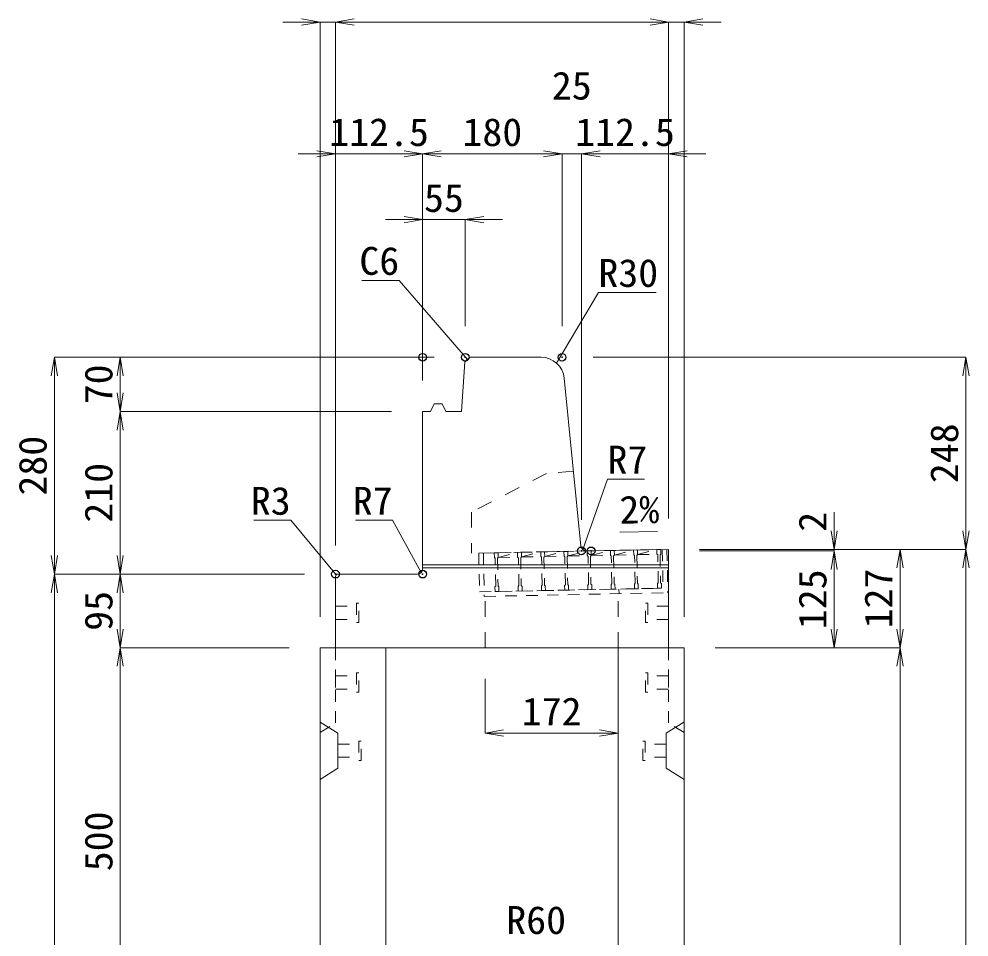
# Model space of a CAD drawing. Units: millimetres at full size; some dimension numbers follow another scale. Extents: x -18734 to 51600, y -18820 to 17820.
# Drawn here: x 13776 to 15003, y -11093 to -9908 of the extents above; entities that cross this region are included whole.
import ezdxf
from ezdxf.enums import TextEntityAlignment as Align

# ---------------------------------------------------------------- set-up
doc = ezdxf.new("R2010")
doc.units = ezdxf.units.MM
doc.header["$LTSCALE"] = 20
doc.header["$PDMODE"] = 32
doc.header["$PDSIZE"] = 10
doc.linetypes.add('USER1', pattern=[2, 1, -1])
doc.linetypes.add('USER2', pattern=[1.35, 0.75, -0.6])
for name, color, linetype, lineweight in [('インサート', 3, 'USER2', 9), ('グレーチング', 7, 'USER2', 5), ('受枠', 3, 'USER2', 9), ('寸法線', 7, 'Continuous', 13), ('引出線', 4, 'Continuous', 13), ('本体', 2, 'Continuous', 13), ('目地', 132, 'Continuous', 5)]:
    doc.layers.add(name, color=color, linetype=linetype, lineweight=lineweight)
doc.layers.add('作業エリア', color=11, linetype='Continuous')
doc.styles.add('ＭＳ 明朝', font='')
doc.styles.get('ＭＳ 明朝').set_extended_font_data('MS Mincho')

# ---------------------------------------------------------------- blocks, each defined once
blk = doc.blocks.new('open_arrow')
at = {"color": 0, "linetype": 'Continuous', "lineweight": -2}
blk.add_lwpolyline([(7.5, 1.25), (0, 0), (7.5, -1.25)], dxfattribs=at)

msp = doc.modelspace()

# ---------------------------------------------------------------- linework, layer by layer
at = {"layer": 'インサート'}
for p, q in [((14185, -10666.5), (14212, -10666.5)), ((14185, -10666.5), (14185, -10683.5)), ((14215, -10662.5), (14212, -10662.5)), ((14212, -10662.5), (14212, -10687.5)), ((14215, -10687.5), (14215, -10662.5)), ((14585, -10662.5), (14588, -10662.5)), ((14585, -10687.5), (14585, -10662.5)), ((14588, -10662.5), (14588, -10687.5)), ((14615, -10666.5), (14588, -10666.5)), ((14615, -10666.5), (14615, -10683.5)), ((14185, -10683.5), (14212, -10683.5)), ((14212, -10687.5), (14215, -10687.5)), ((14588, -10687.5), (14585, -10687.5)), ((14615, -10683.5), (14588, -10683.5)), ((14215, -10752.5), (14212, -10752.5)), ((14212, -10752.5), (14212, -10777.5)), ((14215, -10777.5), (14215, -10752.5)), ((14585, -10752.5), (14588, -10752.5)), ((14585, -10777.5), (14585, -10752.5)), ((14588, -10752.5), (14588, -10777.5)), ((14185, -10756.5), (14212, -10756.5)), ((14185, -10756.5), (14185, -10773.5)), ((14615, -10756.5), (14588, -10756.5)), ((14615, -10756.5), (14615, -10773.5)), ((14185, -10773.5), (14212, -10773.5)), ((14212, -10777.5), (14215, -10777.5)), ((14588, -10777.5), (14585, -10777.5)), ((14615, -10773.5), (14588, -10773.5)), ((14218.2, -10840.5), (14215.2, -10840.5)), ((14215.2, -10840.5), (14215.2, -10865.5)), ((14218.2, -10865.5), (14218.2, -10840.5)), ((14581.8, -10840.5), (14584.8, -10840.5)), ((14581.8, -10865.5), (14581.8, -10840.5)), ((14584.8, -10840.5), (14584.8, -10865.5)), ((14188.2, -10844.5), (14215.2, -10844.5)), ((14188.2, -10844.5), (14188.2, -10861.5)), ((14611.8, -10844.5), (14584.8, -10844.5)), ((14611.8, -10844.5), (14611.8, -10861.5)), ((14188.2, -10861.5), (14215.2, -10861.5)), ((14611.8, -10861.5), (14584.8, -10861.5)), ((14215.2, -10865.5), (14218.2, -10865.5)), ((14584.8, -10865.5), (14581.8, -10865.5))]:
    msp.add_line(p, q, dxfattribs=at)
at = {"layer": 'グレーチング'}
for p, q in [((14389.92, -10597.5), (14604.88, -10593.2)), ((14485.03, -10601.6), (14509.9, -10595.1)), ((14515.02, -10601), (14539.89, -10594.5)), ((14545.01, -10600.4), (14569.89, -10593.9)), ((14575.01, -10599.8), (14599.88, -10593.3)), ((14395.04, -10603.4), (14419.92, -10596.9)), ((14395.04, -10603.4), (14420.04, -10602.9)), ((14425.04, -10602.8), (14449.91, -10596.3)), ((14425.04, -10602.8), (14450.03, -10602.3)), ((14455.03, -10602.2), (14479.91, -10595.7)), ((14455.03, -10602.2), (14480.03, -10601.7)), ((14485.03, -10601.6), (14510.02, -10601.1)), ((14515.02, -10601), (14540.01, -10600.5)), ((14545.01, -10600.4), (14570.01, -10599.9)), ((14575.01, -10599.8), (14600, -10599.3)), ((14390.92, -10647.49), (14605.88, -10643.19))]:
    msp.add_line(p, q, dxfattribs=at)
for points in [[(14479.91, -10595.7), (14484.91, -10595.6), (14485.03, -10601.6), (14484.05, -10602.62), (14484.77, -10638.61), (14485.79, -10639.59), (14485.91, -10645.59), (14480.91, -10645.69), (14480.79, -10639.69), (14481.77, -10638.67), (14481.05, -10602.68), (14480.03, -10601.7)], [(14509.9, -10595.1), (14514.9, -10595), (14515.02, -10601), (14514.04, -10602.02), (14514.76, -10638.01), (14515.78, -10638.99), (14515.9, -10644.99), (14510.9, -10645.09), (14510.78, -10639.09), (14511.76, -10638.07), (14511.04, -10602.08), (14510.02, -10601.1)], [(14539.89, -10594.5), (14544.89, -10594.4), (14545.01, -10600.4), (14544.03, -10601.42), (14544.75, -10637.41), (14545.77, -10638.39), (14545.89, -10644.39), (14540.89, -10644.49), (14540.77, -10638.49), (14541.75, -10637.47), (14541.03, -10601.48), (14540.01, -10600.5)], [(14569.89, -10593.9), (14574.89, -10593.8), (14575.01, -10599.8), (14574.03, -10600.82), (14574.75, -10636.81), (14575.77, -10637.79), (14575.89, -10643.79), (14570.89, -10643.89), (14570.77, -10637.89), (14571.75, -10636.87), (14571.03, -10600.88), (14570.01, -10599.9)], [(14599.88, -10593.3), (14604.88, -10593.2), (14605, -10599.2), (14604.02, -10600.22), (14604.74, -10636.21), (14605.76, -10637.19), (14605.88, -10643.19), (14600.88, -10643.29), (14600.76, -10637.29), (14601.74, -10636.27), (14601.02, -10600.28), (14600, -10599.3)], [(14389.92, -10597.5), (14394.92, -10597.4), (14395.04, -10603.4), (14394.06, -10604.42), (14394.78, -10640.41), (14395.8, -10641.39), (14395.92, -10647.39), (14390.92, -10647.49), (14390.8, -10641.49), (14391.78, -10640.47), (14391.06, -10604.48), (14390.04, -10603.5)], [(14419.92, -10596.9), (14424.92, -10596.8), (14425.04, -10602.8), (14424.06, -10603.82), (14424.78, -10639.81), (14425.8, -10640.79), (14425.92, -10646.79), (14420.92, -10646.89), (14420.8, -10640.89), (14421.78, -10639.87), (14421.06, -10603.88), (14420.04, -10602.9)], [(14449.91, -10596.3), (14454.91, -10596.2), (14455.03, -10602.2), (14454.05, -10603.22), (14454.77, -10639.21), (14455.79, -10640.19), (14455.91, -10646.19), (14450.91, -10646.29), (14450.79, -10640.29), (14451.77, -10639.27), (14451.05, -10603.28), (14450.03, -10602.3)]]:
    msp.add_lwpolyline(points, close=True, dxfattribs=at)
at = {"layer": '作業エリア'}
for p in [(14297.5, -10345), (14352.5, -10345), (14477.5, -10345), (14502.5, -10595), (14515, -10595), (14185, -10625), (14297.5, -10625)]:
    msp.add_point(p, dxfattribs=at)
at = {"layer": '受枠'}
for p, q in [((14369.93, -10597.9), (14612.88, -10593.04)), ((14606.88, -10593.16), (14607.88, -10643.15)), ((14612.88, -10593.04), (14614, -10649.03)), ((14369.93, -10597.9), (14370.93, -10647.89)), ((14375.93, -10597.78), (14377.05, -10653.77)), ((14370.93, -10647.89), (14607.88, -10643.15)), ((14550.89, -10644.29), (14551.01, -10650.29)), ((14377.05, -10653.77), (14614, -10649.03))]:
    msp.add_line(p, q, dxfattribs=at)
at = {"layer": '寸法線'}
for p, q in [((14233, -9912.31), (14117, -9912.31)), ((14165, -10680), (14165, -9912.31)), ((14185, -9912.31), (14615, -9912.31)), ((14185, -10588), (14185, -9912.31)), ((14185, -10588), (14185, -9912.31)), ((14567, -9912.31), (14683, -9912.31)), ((14615, -10553), (14615, -9912.31)), ((14615, -10553), (14615, -9912.31)), ((14635, -10680), (14635, -9912.31)), ((14137, -10082.31), (14297.5, -10082.31)), ((14185, -10588), (14185, -10082.31)), ((14297.5, -10082.31), (14477.5, -10082.31)), ((14297.5, -10375), (14297.5, -10082.31)), ((14297.5, -10375), (14297.5, -10082.31)), ((14429.5, -10082.31), (14550.5, -10082.31)), ((14477.5, -10305), (14477.5, -10082.31)), ((14477.5, -10305), (14477.5, -10082.31)), ((14502.5, -10555), (14502.5, -10082.31)), ((14502.5, -10082.31), (14663, -10082.31)), ((14502.5, -10555), (14502.5, -10082.31)), ((14615, -10553), (14615, -10082.31)), ((14249.5, -10167.31), (14400.5, -10167.31)), ((14297.5, -10375), (14297.5, -10167.31)), ((14352.5, -10305), (14352.5, -10167.31)), ((13822.06, -10625), (13822.06, -10345)), ((14312.5, -10345), (13822.06, -10345)), ((13907.06, -10415), (13907.06, -10345)), ((14312.5, -10345), (13907.06, -10345)), ((14517.5, -10345), (14998.78, -10345)), ((14998.78, -10593), (14998.78, -10345)), ((13907.06, -10625), (13907.06, -10415)), ((14257.5, -10415), (13907.06, -10415)), ((14257.5, -10415), (13907.06, -10415)), ((14828.78, -10643), (14828.78, -10545)), ((14655, -10593), (14998.78, -10593)), ((14655, -10593), (14913.78, -10593)), ((14655, -10593), (14828.78, -10593)), ((14655, -10593), (14998.78, -10593)), ((14655, -10595), (14828.78, -10595)), ((14655, -10595), (14828.78, -10595)), ((14828.78, -10720), (14828.78, -10595)), ((14913.78, -10720), (14913.78, -10593)), ((14998.78, -10593), (14998.78, -12170)), ((13822.06, -12170), (13822.06, -10625)), ((14145, -10625), (13822.06, -10625)), ((14145, -10625), (13822.06, -10625)), ((13907.06, -10720), (13907.06, -10625)), ((14145, -10625), (13907.06, -10625)), ((14145, -10625), (13907.06, -10625)), ((13907.06, -10720), (13907.06, -11220)), ((14125, -10720), (13907.06, -10720)), ((14125, -10720), (13907.06, -10720)), ((14675, -10720), (14913.78, -10720)), ((14675, -10720), (14913.78, -10720)), ((14675, -10720), (14828.78, -10720)), ((14913.78, -10720), (14913.78, -12170)), ((14378, -10760), (14378, -10830.23)), ((14378, -10830.23), (14550, -10830.23))]:
    msp.add_line(p, q, dxfattribs=at)
at = {"layer": '引出線'}
for points in [[(14355.29, -10347.99), (14267.27, -10245.82), (14218.92, -10245.82)], [(14470.48, -10352.76), (14524.33, -10261.36), (14599, -10261.36)], [(14504.14, -10593.19), (14536.08, -10502.42), (14584.01, -10502.42)], [(14185.88, -10625.88), (14127.15, -10555.51), (14079.43, -10555.51)], [(14295.45, -10622.95), (14258.75, -10555.51), (14210.82, -10555.51)], [(14552.12, -10570.88), (14600.83, -10569.9), (14552.08, -10570.88)]]:
    msp.add_lwpolyline(points, dxfattribs=at)
at = {"layer": '本体'}
for p, q in [((14352.07, -10350.98), (14358.5, -10345)), ((14358.5, -10345), (14450.35, -10345)), ((14347.5, -10415), (14352.07, -10350.98)), ((14480.2, -10372.01), (14501.87, -10588.7)), ((14307.5, -10415), (14312.5, -10405)), ((14312.5, -10405), (14322.5, -10405)), ((14322.5, -10405), (14327.5, -10415)), ((14297.5, -10415), (14297.5, -10618)), ((14297.5, -10415), (14307.5, -10415)), ((14327.5, -10415), (14347.5, -10415)), ((14515, -10595), (14508.83, -10595)), ((14615, -10593), (14515, -10595)), ((14615, -10593), (14615, -10720)), ((14185, -10628), (14185, -10720)), ((14290.5, -10625), (14188, -10625)), ((14165, -10720), (14165, -12170)), ((14165, -10720), (14250, -10720)), ((14185, -10720), (14615, -10720)), ((14250, -10720), (14250, -11149.47)), ((14550, -10720), (14635, -10720)), ((14550, -10720), (14550, -11149.47)), ((14635, -10720), (14635, -12170))]:
    msp.add_line(p, q, dxfattribs=at)
at = {"layer": '本体', "linetype": 'USER1'}
for p, q in [((14457.5, -10495), (14360.5, -10545)), ((14492.2, -10492), (14457.5, -10495)), ((14360.5, -10545), (14360.5, -10598.09)), ((14515, -10595), (14360.5, -10598.09)), ((14550, -10720), (14550, -10644.31)), ((14378, -10720), (14378, -10647.75))]:
    msp.add_line(p, q, dxfattribs=at)
at = {"layer": '本体', "linetype": 'USER2', "lineweight": 9}
for p, q in [((14185, -10817), (14185, -10720)), ((14615, -10817), (14615, -10720)), ((14165, -10829.5), (14185, -10817)), ((14635, -10829.5), (14615, -10817))]:
    msp.add_line(p, q, dxfattribs=at)
at = {"layer": '本体', "lineweight": 9}
for p, q in [((14165, -10816), (14188.2, -10830.5)), ((14634.58, -10816.26), (14611.8, -10830.5)), ((14188.2, -10830.5), (14188.2, -10875.5)), ((14611.8, -10830.5), (14611.8, -10875.5)), ((14188.2, -10875.5), (14165, -10890)), ((14611.8, -10875.5), (14635, -10890))]:
    msp.add_line(p, q, dxfattribs=at)
at = {"layer": '本体'}
for centre, radius, start, end in [((14450.35, -10375), 30, 5.71059, 90), ((14508.83, -10588), 7, 185.71059, 270), ((14290.5, -10618), 7, 270, 0), ((14188, -10628), 3, 90, 180)]:
    msp.add_arc(centre, radius, start, end, dxfattribs=at)
at = {"layer": '目地'}
for p, q in [((14615, -10613), (14297.5, -10613)), ((14615, -10617), (14297.5, -10617))]:
    msp.add_line(p, q, dxfattribs=at)

# ---------------------------------------------------------------- block references
at = {"layer": '寸法線', "xscale": 3.2, "yscale": 3.2}
for p, rotation in [((14165, -9912.31), 180), ((14615, -9912.31), 180), ((14615, -9912.31), 180), ((14185, -10082.31), 180), ((14297.5, -10082.31), 180), ((14477.5, -10082.31), 180), ((14477.5, -10082.31), 180), ((14297.5, -10167.31), 180), ((13822.06, -10345), 270), ((13907.06, -10345), 270), ((14998.78, -10345), 270), ((13907.06, -10415), 90), ((13907.06, -10415), 270), ((14828.78, -10593), 90), ((14998.78, -10593), 90), ((14828.78, -10595), 270), ((14828.78, -10595), 270), ((14913.78, -10593), 270), ((14998.78, -10593), 270), ((13822.06, -10625), 90), ((13907.06, -10625), 90), ((13822.06, -10625), 270), ((13907.06, -10625), 270), ((13907.06, -10720), 90), ((14828.78, -10720), 90), ((14913.78, -10720), 90), ((13907.06, -10720), 270), ((14913.78, -10720), 270), ((14550, -10830.23), 180)]:
    msp.add_blockref('open_arrow', p, dxfattribs=dict(at, rotation=rotation))
for p in [(14185, -9912.31), (14185, -9912.31), (14635, -9912.31), (14297.5, -10082.31), (14502.5, -10082.31), (14502.5, -10082.31), (14615, -10082.31), (14352.5, -10167.31), (14378, -10830.23)]:
    msp.add_blockref('open_arrow', p, dxfattribs=at)
at = {"layer": '引出線', "xscale": 0.0533, "yscale": 0.0533}
for p, rotation in [((14355.29, -10347.99), 130.7), ((14470.48, -10352.76), 59.5), ((14552.12, -10570.88), 1.1), ((14504.14, -10593.19), 70.6), ((14185.88, -10625.88), 129.8), ((14295.45, -10622.95), 118.6)]:
    msp.add_blockref('open_arrow', p, dxfattribs=dict(at, rotation=rotation))

# ---------------------------------------------------------------- texts
at = {"layer": '寸法線', "style": 'ＭＳ 明朝', "width": 1.05}
for s, p in [('25', (14490, -9994.31)), ('112.5', (14241.25, -10054.31)), ('180', (14387.5, -10054.31)), ('112.5', (14558.75, -10054.31)), ('55', (14325, -10139.31)), ('172', (14464, -10802.23))]:
    msp.add_text(s, height=36.03, dxfattribs=at).set_placement(p, align=Align.MIDDLE_CENTER)
for s, p in [('70', (13879.06, -10380)), ('248', (14970.78, -10469)), ('280', (13794.06, -10485)), ('210', (13879.06, -10520)), ('2', (14800.78, -10557.41)), ('125', (14800.78, -10657.5)), ('127', (14885.78, -10656.5)), ('95', (13879.06, -10672.5)), ('500', (13879.06, -10970))]:
    msp.add_text(s, height=36.03, rotation=90, dxfattribs=at).set_placement(p, align=Align.MIDDLE_CENTER)
at = {"layer": '引出線', "style": 'ＭＳ 明朝', "width": 1.05}
for s, p in [('C6', (14267.27, -10202.62)), ('R3', (14127.15, -10512.31)), ('R7', (14258.75, -10512.31)), ('R60', (14482.66, -11053.59))]:
    msp.add_text(s, height=36.03, dxfattribs=at).set_placement(p, align=Align.TOP_RIGHT)
for s, p in [('R30', (14524.33, -10218.16)), ('R7', (14536.08, -10459.22))]:
    msp.add_text(s, height=36.03, dxfattribs=at).set_placement(p, align=Align.TOP_LEFT)
msp.add_text('2%', height=36.03, rotation=1.146, dxfattribs=at).set_placement((14551.15, -10523.98), align=Align.TOP_LEFT)

doc.saveas('drawing.dxf')
